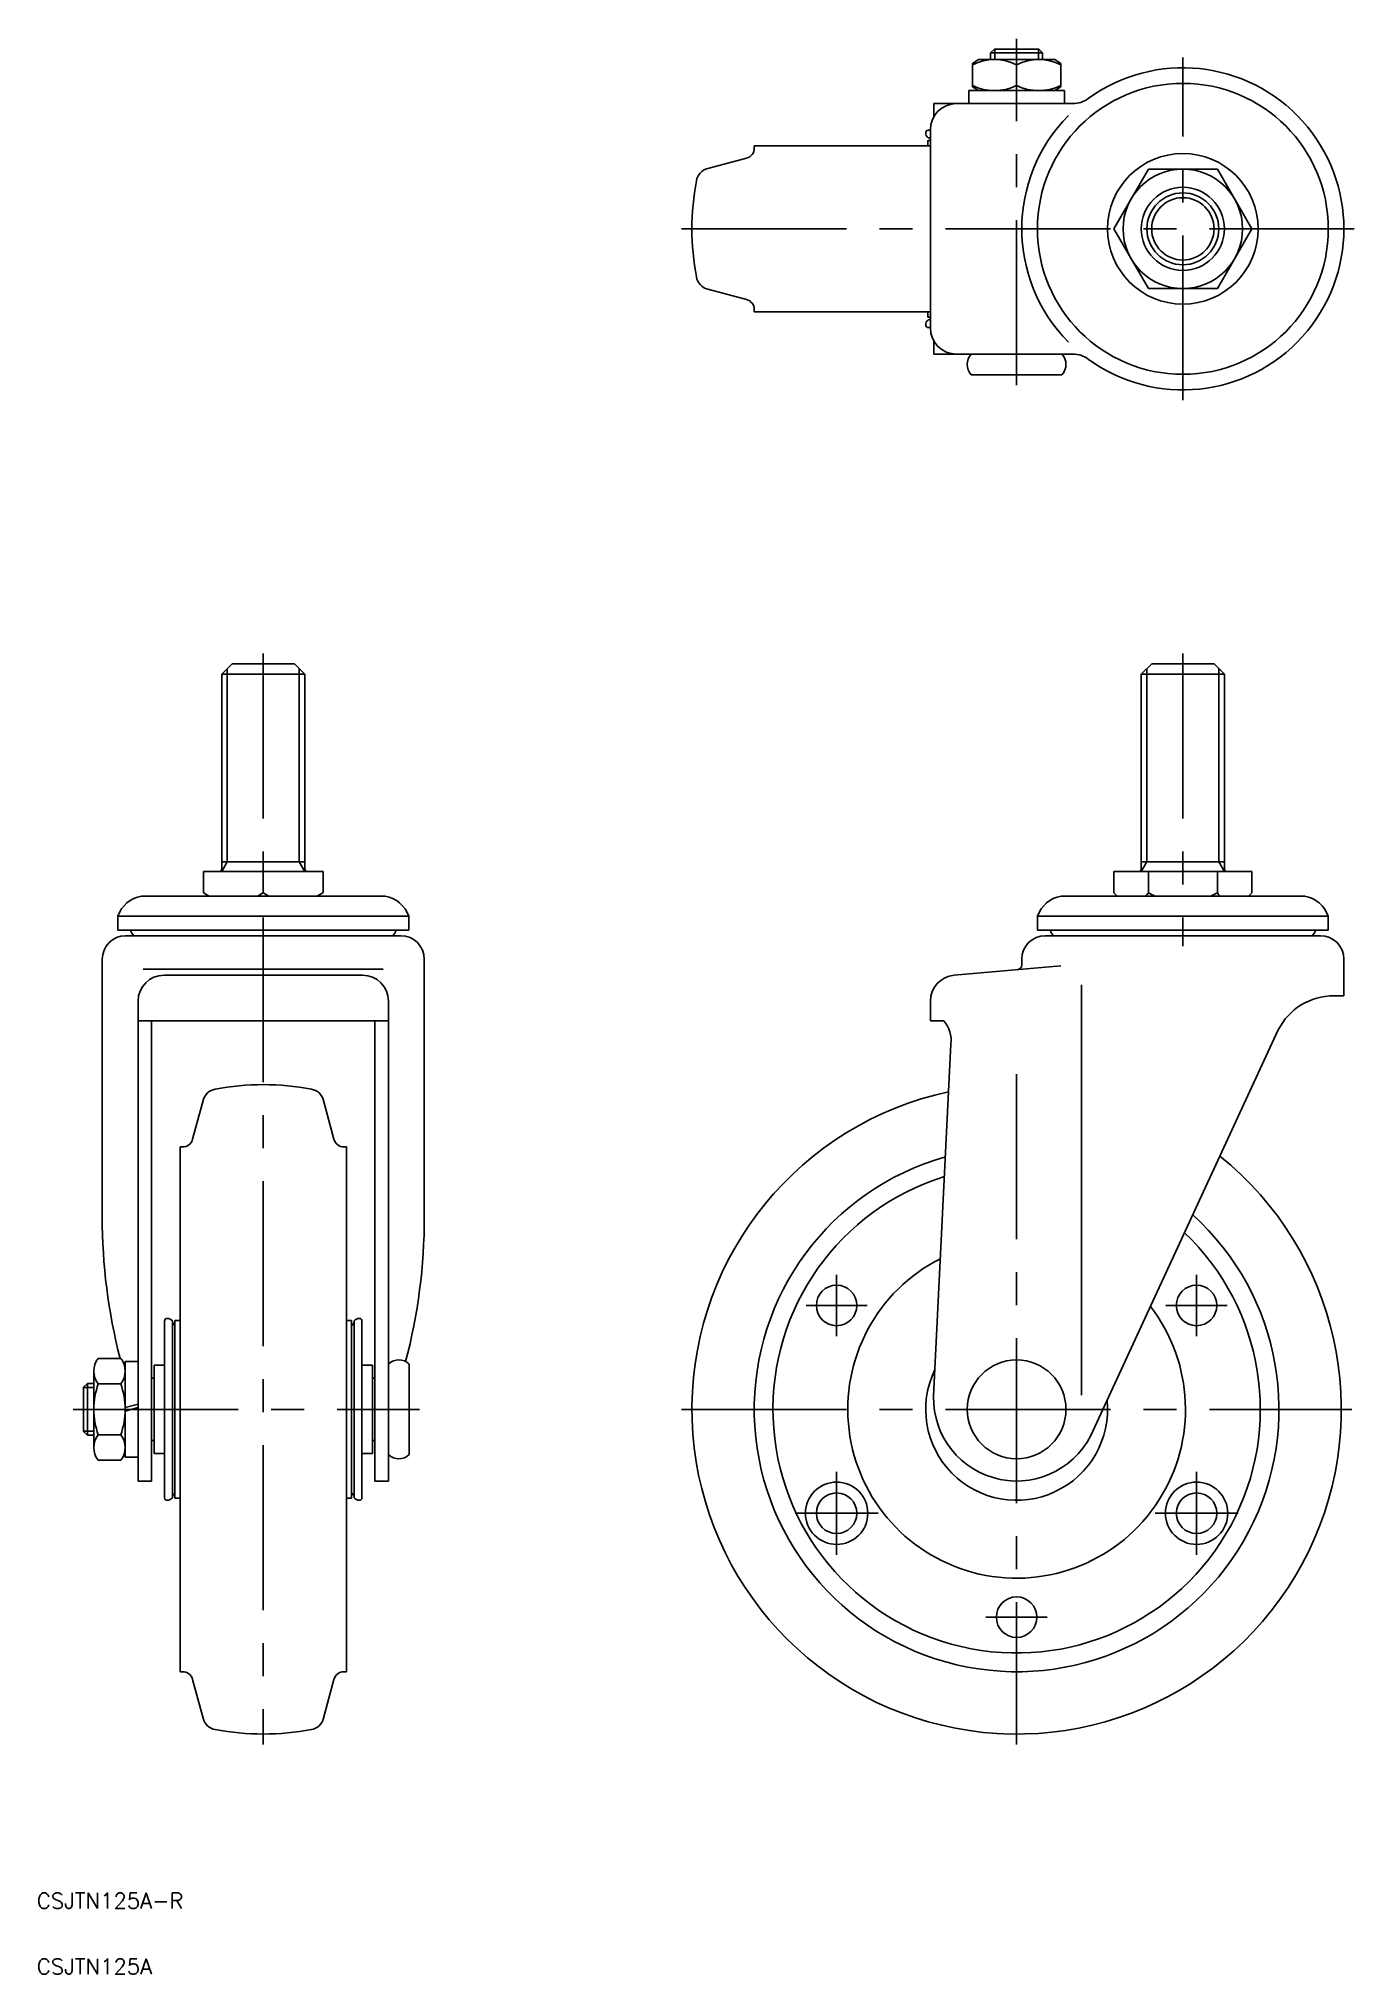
# Model space of a CAD drawing. Extents: x -188 to 65, y -109 to 264.
import ezdxf

# ---------------------------------------------------------------- set-up
doc = ezdxf.new("R2010")
doc.units = 0
doc.linetypes.add('CENTER', pattern=[50.8, 31.75, -6.35, 6.35, -6.35])
doc.layers.get('0').update_dxf_attribs({"linetype": 'CONTINUOUS'})
doc.layers.add('CENTER', color=1, linetype='CONTINUOUS')
doc.styles.get("Standard").update_dxf_attribs({"font": 'txt.shx', "height": 3, "bigfont": 'bigfont.shx'})

msp = doc.modelspace()

# ---------------------------------------------------------------- linework, layer by layer
at = {"color": 7, "linetype": 'CONTINUOUS'}
for p, q in [((-5, 261.07), (-4.25, 261.82)), ((5, 261.07), (-5, 261.07)), ((-5, 259.82), (-5, 261.07)), ((-4.25, 261.82), (0, 261.82)), ((4.25, 261.82), (0, 261.82)), ((5, 261.07), (4.25, 261.82)), ((5, 259.82), (5, 261.07)), ((-7.36, 259.82), (-8.5, 259.06)), ((-8.5, 254.58), (-8.5, 259.06)), ((-7.36, 259.82), (7.36, 259.82)), ((0, 258.82), (0, 254.82)), ((7.36, 259.82), (8.5, 259.06)), ((8.5, 254.58), (8.5, 259.06)), ((-9.2, 251.32), (-9.2, 253.82)), ((-9.2, 253.82), (9.2, 253.82)), ((-7.36, 253.82), (-8.5, 254.58)), ((7.36, 253.82), (8.5, 254.58)), ((9.2, 251.32), (9.2, 253.82)), ((10.81, 251.32), (-15.93, 251.32)), ((-15.93, 248.82), (-15.93, 251.32)), ((-16.6, 246.22), (-17, 246.22)), ((-16.6, 246.32), (-16.6, 208.12)), ((-50.5, 243.22), (-16.6, 243.22)), ((-50.5, 242.75), (-50.5, 243.22)), ((-16.6, 244.22), (-17.1, 244.22)), ((-17.1, 243.22), (-17.1, 244.22)), ((-17.05, 244.72), (-16.6, 244.72)), ((-51.98, 240.82), (-59.46, 238.82)), ((18.72, 227.22), (25.36, 238.72)), ((25.36, 238.72), (38.64, 238.72)), ((38.64, 238.72), (45.28, 227.22)), ((18.72, 227.22), (25.36, 215.72)), ((38.64, 215.72), (45.28, 227.22)), ((-51.98, 213.61), (-59.46, 215.62)), ((25.36, 215.72), (38.64, 215.72)), ((-50.5, 211.68), (-50.5, 211.22)), ((-16.6, 211.22), (-50.5, 211.22)), ((-17.1, 211.22), (-17.1, 210.22)), ((-16.6, 210.22), (-17.1, 210.22)), ((-17.05, 209.72), (-16.6, 209.72)), ((-16.6, 208.22), (-17, 208.22)), ((-15.93, 203.12), (-15.93, 205.61)), ((10.81, 203.12), (-15.93, 203.12)), ((-8.72, 199.12), (8.72, 199.12)), ((-151.01, 143.5), (-153.01, 141.5)), ((-139.01, 143.5), (-151.01, 143.5)), ((-137.01, 141.5), (-139.01, 143.5)), ((26, 143.5), (24, 141.5)), ((38, 143.5), (26, 143.5)), ((40, 141.5), (38, 143.5)), ((-153.01, 141.5), (-153.01, 104.1)), ((-137.01, 141.5), (-153.01, 141.5)), ((-137.01, 104.1), (-137.01, 141.5)), ((24, 141.5), (24, 104.1)), ((40, 141.5), (24, 141.5)), ((40, 104.1), (40, 141.5)), ((-137.01, 105.37), (-153.01, 105.37)), ((40, 105.37), (24, 105.37)), ((-156.51, 103.5), (-156.51, 99.43)), ((-133.51, 103.5), (-156.51, 103.5)), ((-145.01, 103.5), (-145.01, 99.43)), ((-133.51, 103.5), (-133.51, 99.48)), ((18.72, 103.5), (18.72, 99.43)), ((45.28, 103.5), (18.72, 103.5)), ((25.36, 103.5), (25.36, 99.43)), ((38.64, 103.5), (38.64, 99.43)), ((45.28, 103.5), (45.28, 99.43)), ((-168.46, 98.8), (-121.56, 98.8)), ((55.45, 98.8), (8.55, 98.8)), ((18.72, 99.43), (19.35, 98.8)), ((45.28, 99.43), (44.65, 98.8)), ((-173.02, 94.93), (-117, 94.93)), ((-173.02, 94.93), (-173.02, 92.2)), ((-117, 94.93), (-117, 92.2)), ((4, 94.93), (60, 94.93)), ((4, 94.93), (4, 92.2)), ((60, 94.93), (60, 92.2)), ((-117, 92.2), (-173.02, 92.2)), ((-118.51, 91.15), (-171.51, 91.15)), ((60, 92.2), (4, 92.2)), ((58.5, 91.15), (5.5, 91.15)), ((-176.01, 86.65), (-176.01, 37.02)), ((-114.01, 86.65), (-114.01, 37.02)), ((1, 86.65), (1, 85.57)), ((63, 86.65), (63, 79.6)), ((-168.11, 84.7), (-121.91, 84.7)), ((-164.11, 83.56), (-125.91, 83.56)), ((-12.04, 83.56), (8.52, 85.36)), ((-169.11, -13.8), (-169.11, 78.56)), ((-120.91, -13.8), (-120.91, 78.56)), ((-16.6, 74.78), (-16.6, 78.58)), ((12.5, 81.71), (12.5, 2.75)), ((61.05, 79.6), (63, 79.6)), ((-169.11, 74.78), (-120.91, 74.78)), ((-166.51, 74.78), (-166.51, -13.8)), ((-123.51, 74.78), (-123.51, -13.8)), ((-14, 74.78), (-16.6, 74.78)), ((50.36, 73.05), (14.26, -5.06)), ((-12.63, 70.3), (-15.91, 3.87)), ((-158.61, 51.98), (-156.61, 59.46)), ((-131.41, 51.98), (-133.41, 59.46)), ((-161.01, -50.5), (-161.01, 50.5)), ((-160.54, 50.5), (-161.01, 50.5)), ((-129.47, 50.5), (-129.01, 50.5)), ((-129.01, 50.5), (-129.01, -50.5)), ((-164.01, -17), (-164.01, 17)), ((-162.51, 17.05), (-162.51, -17.05)), ((-162.01, -17.1), (-162.01, 17.1)), ((-161.01, 17.1), (-162.01, 17.1)), ((-129.01, 17.1), (-128.01, 17.1)), ((-128.01, -17.1), (-128.01, 17.1)), ((-127.51, 17.05), (-127.51, -17.05)), ((-126.01, -17), (-126.01, 17)), ((-176.78, 9.81), (-172.43, 9.81)), ((-171.61, 9.2), (-171.61, -9.2)), ((-169.11, 9.2), (-171.61, 9.2)), ((-171.61, 9.2), (-171.61, 7.36)), ((-166.01, -8.5), (-166.01, 8.5)), ((-166.01, 8.5), (-164.01, 8.5)), ((-124.01, 8.5), (-126.01, 8.5)), ((-124.01, -8.5), (-124.01, 8.5)), ((-116.91, -8.72), (-116.91, 8.72)), ((-179.61, 4.25), (-178.86, 5)), ((-179.61, 0), (-179.61, 4.25)), ((-178.86, 5), (-178.86, -5)), ((-178.86, 5), (-177.61, 5)), ((-177.61, 4.91), (-177.61, 7.36)), ((-177.61, 0), (-177.61, 4.91)), ((-176.78, 4.91), (-172.43, 4.91)), ((-166.51, 6), (-166.01, 6)), ((-124.01, 6), (-123.51, 6)), ((-179.61, 0), (-179.61, -4.25)), ((-177.61, 0), (-177.61, -4.91)), ((-171.61, 0.33), (-169.11, 1)), ((-171.61, -0.33), (-169.11, 0.33)), ((-179.61, -4.25), (-178.86, -5)), ((-178.86, -5), (-177.61, -5)), ((-177.61, -4.91), (-177.61, -7.36)), ((-176.78, -4.91), (-172.43, -4.91)), ((-166.51, -6), (-166.01, -6)), ((-124.01, -6), (-123.51, -6)), ((-176.78, -9.81), (-172.43, -9.81)), ((-171.61, -9.2), (-169.11, -9.2)), ((-166.01, -8.5), (-164.01, -8.5)), ((-124.01, -8.5), (-126.01, -8.5)), ((-169.11, -13.8), (-166.51, -13.8)), ((-123.51, -13.8), (-120.91, -13.8)), ((-161.01, -17.1), (-162.01, -17.1)), ((-129.01, -17.1), (-128.01, -17.1)), ((-160.54, -50.5), (-161.01, -50.5)), ((-158.61, -51.98), (-156.61, -59.46)), ((-131.41, -51.98), (-133.41, -59.46)), ((-129.47, -50.5), (-129.01, -50.5))]:
    msp.add_line(p, q, dxfattribs=at)
at = {"color": 3, "linetype": 'CONTINUOUS'}
for p, q in [((-4.19, 261.82), (-4.19, 259.82)), ((4.19, 261.82), (4.19, 259.82)), ((-151.93, 105.37), (-151.93, 142.58)), ((-138.09, 142.58), (-138.09, 105.37)), ((25.08, 105.37), (25.08, 142.58)), ((38.92, 142.58), (38.92, 105.37)), ((-151.93, 105.37), (-153.01, 103.5)), ((-138.09, 105.37), (-137.01, 103.5)), ((25.08, 105.37), (24, 103.5)), ((38.92, 105.37), (40, 103.5)), ((-179.61, 4.19), (-177.61, 4.19)), ((-179.61, -4.19), (-177.61, -4.19))]:
    msp.add_line(p, q, dxfattribs=at)
at = {"color": 7, "linetype": 'CONTINUOUS'}
for centre, radius in [((32, 227.22), 28), ((32, 227.22), 14.5), ((32, 227.22), 14.5), ((32, 227.22), 11.5), ((32, 227.22), 8), ((32, 227.22), 6), ((-34.64, 20), 3.9), ((34.64, 20), 3.9), ((0, 0), 9.5), ((-34.64, -20), 6), ((34.64, -20), 6), ((-34.64, -20), 3.9), ((34.64, -20), 3.9), ((0, -40), 3.9)]:
    msp.add_circle(centre, radius, dxfattribs=at)
at = {"color": 3, "linetype": 'CONTINUOUS'}
msp.add_circle((32, 227.22), 6.92, dxfattribs=at)
at = {"color": 7, "linetype": 'CONTINUOUS'}
for centre, radius, start, end in [((-4.25, 250.29), 9.53, 63.5187, 116.4813), ((4.25, 250.29), 9.53, 63.519, 116.481), ((32, 227.22), 31, 233.9334, 126.0666), ((-4.25, 263.35), 9.53, 243.5187, 296.4813), ((4.25, 263.35), 9.53, 243.519, 296.481), ((-11.6, 246.32), 5, 90, 180), ((10.81, 256.32), 5, 270, 306.0666), ((-17, 245.72), 0.5, 90, 180), ((32, 227.22), 31, 135.3136, 224.6864), ((-52.5, 242.75), 2, 285, 0), ((-16.16, 245.72), 1.34, 180, 228.4555), ((-17, 243.72), 1, 66.4218, 90), ((-58.69, 235.92), 3, 105, 169.3323), ((-12.5, 227.22), 50, 169.3323, 180), ((-12.5, 227.22), 50, 180, 190.6677), ((-58.69, 218.52), 3, 190.6677, 255), ((-52.5, 211.68), 2, 0, 75), ((-16.16, 208.72), 1.34, 131.5445, 180), ((-17, 208.72), 0.5, 180, 270), ((-17, 210.72), 1, 270, 293.5782), ((-11.6, 208.12), 5, 180, 270), ((-6.55, 201.12), 2.95, 137.3884, 222.6116), ((6.55, 201.12), 2.95, 317.3884, 42.6116), ((10.81, 198.12), 5, 53.9334, 90), ((-153.61, 104.1), 0.6, 270, 0), ((-136.41, 104.1), 0.6, 180, 270), ((23.4, 104.1), 0.6, 270, 0), ((40.6, 104.1), 0.6, 180, 270), ((-167.37, 92.9), 6, 100.4753, 160.2025), ((-150.76, 107.83), 10.18, 235.6158, 242.5054), ((-150.76, 107.83), 10.18, 297.4946, 304.3842), ((-139.26, 107.83), 10.18, 235.6158, 242.5054), ((-139.26, 107.88), 10.18, 297.4946, 304.3842), ((-122.65, 92.9), 6, 19.7975, 79.5247), ((9.65, 92.9), 6, 100.4753, 160.2025), ((22.04, 101.64), 3.99, 314.6378, 326.3736), ((32, 110.93), 13.28, 240, 245.9794), ((32, 110.93), 13.28, 294.0206, 300), ((41.96, 101.64), 3.99, 213.6264, 225.3622), ((54.35, 92.9), 6, 19.7975, 79.5247), ((-171.51, 86.65), 4.5, 90, 180), ((-167.62, 93.32), 3.17, 200.7524, 223.2387), ((-122.4, 93.32), 3.17, 316.7613, 339.2476), ((-118.51, 86.65), 4.5, 0, 90), ((5.5, 86.65), 4.5, 90, 180), ((9.4, 93.32), 3.17, 200.7524, 223.2387), ((54.6, 93.32), 3.17, 316.7613, 339.2476), ((58.5, 86.65), 4.5, 0, 90), ((-164.11, 78.56), 5, 90, 180), ((-125.91, 78.56), 5, 0, 90), ((-11.6, 78.58), 5, 95, 180), ((0.05, 85.57), 0.954, 272.4591, 359.5964), ((61.05, 67.6), 12, 90, 153), ((-18.6, 70.92), 6, 354, 39.973), ((-153.71, 58.69), 3, 100.6677, 165), ((-145.01, 12.5), 50, 90, 100.6677), ((-145.01, 12.5), 50, 79.3323, 90), ((-136.31, 58.69), 3, 15, 79.3323), ((0, 0), 62.5, 102.0844, 51.2474), ((-160.54, 52.5), 2, 270, 345), ((-129.47, 52.5), 2, 195, 270), ((0, 0), 50.5, 105.7438, 47.8387), ((0, 0), 46.9, 107.2281, 46.4588), ((-66.44, 37.02), 109.57, 180, 194.3777), ((-223.58, 37.02), 109.57, 345.2873, 0), ((0, 0), 32.5, 116.8346, 37.5793), ((-163.51, 17), 0.5, 90, 180), ((-163.51, 16.16), 1.34, 41.5445, 90), ((-161.51, 17), 1, 180, 240), ((-128.51, 17), 1, 300, 0), ((-126.51, 16.16), 1.34, 90, 138.4555), ((-126.51, 17), 0.5, 0, 90), ((-173.55, 7.36), 4.06, 142.8118, 217.1882), ((-175.67, 7.36), 4.06, 322.8118, 37.1882), ((-118.91, 6.55), 2.95, 47.3884, 132.6116), ((0, 0), 17.5, 153.9649, 5.7807), ((-162.61, 0), 15, 160.9032, 180), ((-186.61, 0), 15, 0, 19.0968), ((0, 2.2), 16, 174, 333), ((-186.61, 0), 15, 340.9032, 0), ((-162.61, 0), 15, 180, 199.0968), ((-173.55, -7.36), 4.06, 142.8118, 217.1882), ((-175.67, -7.36), 4.06, 322.8118, 37.1882), ((-118.91, -6.55), 2.95, 227.3884, 312.6116), ((-163.51, -17), 0.5, 180, 270), ((-163.51, -16.16), 1.34, 270, 318.4555), ((-161.51, -17), 1, 120, 180), ((-128.51, -17), 1, 0, 60), ((-126.51, -16.16), 1.34, 221.5445, 270), ((-126.51, -17), 0.5, 270, 0), ((-160.54, -52.5), 2, 15, 90), ((-129.47, -52.5), 2, 90, 165), ((-153.71, -58.69), 3, 195, 259.3323), ((-136.31, -58.69), 3, 280.6677, 345), ((-145.01, -12.5), 50, 259.3323, 270), ((-145.01, -12.5), 50, 270, 280.6677)]:
    msp.add_arc(centre, radius, start, end, dxfattribs=at)
at = {"layer": 'CENTER', "color": 1, "linetype": 'CENTER'}
for p, q in [((0, 197.12), (0, 263.82)), ((32, 194.22), (32, 260.22)), ((-64.5, 227.22), (65, 227.22)), ((-145.01, 145.5), (-145.01, -64.5)), ((32, 145.5), (32, 89.15)), ((0, 64.5), (0, -64.5)), ((-34.64, 25.9), (-34.64, 14.1)), ((34.64, 25.9), (34.64, 14.1)), ((-40.54, 20), (-28.74, 20)), ((28.74, 20), (40.54, 20)), ((-181.61, 0), (-114.91, 0)), ((-64.5, 0), (64.5, 0)), ((-34.64, -12), (-34.64, -28)), ((34.64, -12), (34.64, -28)), ((-42.64, -20), (-26.64, -20)), ((26.64, -20), (42.64, -20)), ((-5.9, -40), (5.9, -40))]:
    msp.add_line(p, q, dxfattribs=at)

# ---------------------------------------------------------------- texts
at = {"color": 7, "linetype": 'CONTINUOUS'}
for s, p in [('CSJTN125A-R', (-188.62, -96.09)), ('CSJTN125A', (-188.62, -108.74))]:
    msp.add_text(s, height=3, dxfattribs=at).set_placement(p)

doc.saveas('drawing.dxf')
